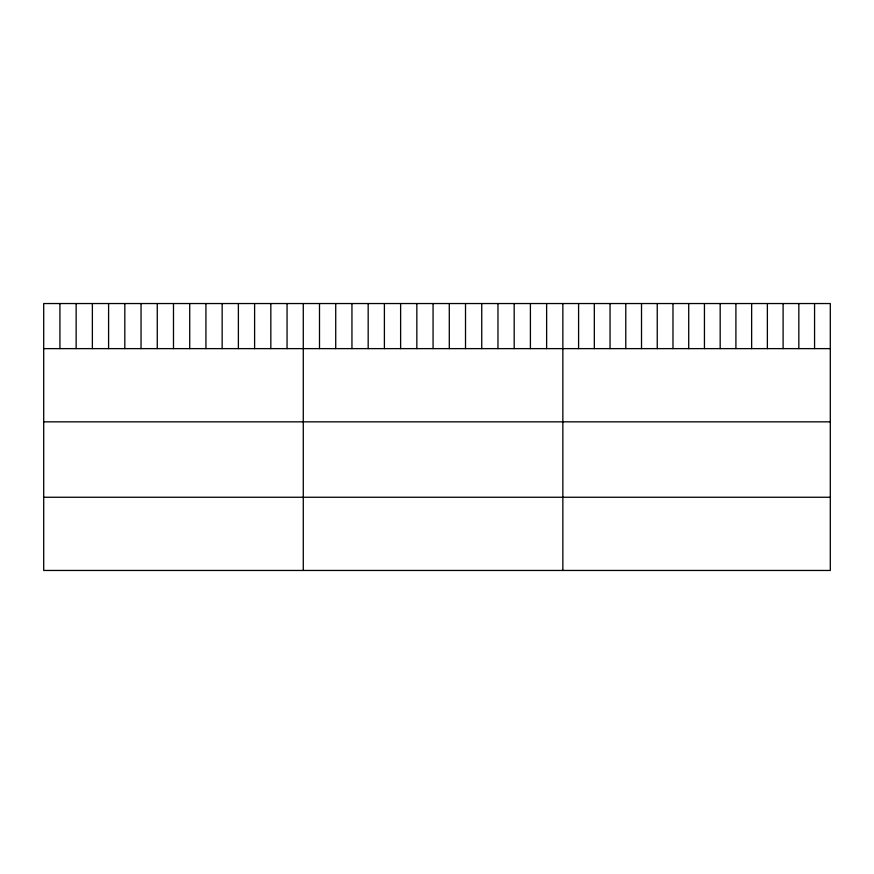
<?xml version="1.0" encoding="UTF-8"?>
<svg xmlns="http://www.w3.org/2000/svg" width="874" height="874" viewBox="0 0 874 874"><rect width="100%" height="100%" fill="white"/><g stroke="black" fill="none" stroke-linecap="round" stroke-linejoin="round"><path stroke-width="1.31" d="M830.3 348.628L830.3 570.46L43.7 570.46L43.7 303.54L830.3 303.54L830.3 348.628L43.7 348.628M43.7 421.836L830.3 421.836M43.7 497.251L830.3 497.251M814.568 303.54L814.568 348.628M798.836 303.54L798.836 348.628M783.104 303.54L783.104 348.628M767.372 303.54L767.372 348.628M751.64 303.54L751.64 348.628M735.908 303.54L735.908 348.628M720.176 303.54L720.176 348.628M704.444 303.54L704.444 348.628M688.712 303.54L688.712 348.628M672.98 303.54L672.98 348.628M657.248 303.54L657.248 348.628M641.516 303.54L641.516 348.628M625.784 303.54L625.784 348.628M610.052 303.54L610.052 348.628M594.32 303.54L594.32 348.628M578.588 303.54L578.588 348.628M562.856 303.54L562.856 570.46M546.632 303.54L546.632 348.628M530.409 303.54L530.409 348.628M514.185 303.54L514.185 348.628M497.962 303.54L497.962 348.628M481.738 303.54L481.738 348.628M465.514 303.54L465.514 348.628M449.291 303.54L449.291 348.628M433.067 303.54L433.067 348.628M416.843 303.54L416.843 348.628M400.62 303.54L400.62 348.628M384.396 303.54L384.396 348.628M368.173 303.54L368.173 348.628M351.949 303.54L351.949 348.628M335.725 303.54L335.725 348.628M319.502 303.54L319.502 348.628M303.278 303.54L303.278 570.46M287.054 303.54L287.054 348.628M270.831 303.54L270.831 348.628M254.607 303.54L254.607 348.628M238.383 303.54L238.383 348.628M222.16 303.54L222.16 348.628M205.936 303.54L205.936 348.628M189.713 303.54L189.713 348.628M173.489 303.54L173.489 348.628M157.265 303.54L157.265 348.628M141.042 303.54L141.042 348.628M124.818 303.54L124.818 348.628M108.595 303.54L108.595 348.628M92.371 303.54L92.371 348.628M76.147 303.54L76.147 348.628M59.924 303.54L59.924 348.628"/></g></svg>
